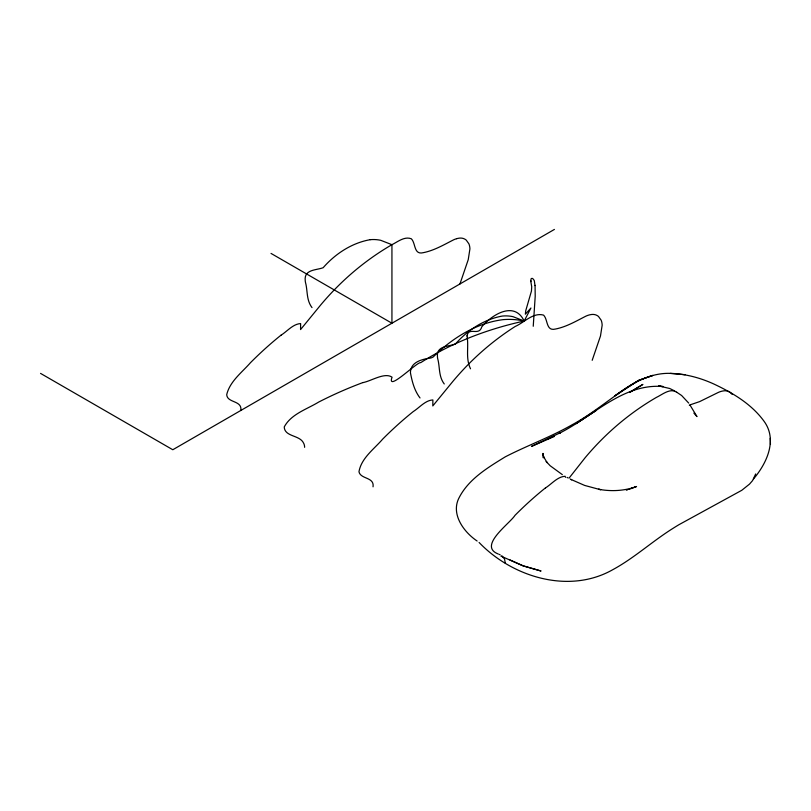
<?xml version="1.0" encoding="UTF-8"?>
<svg xmlns="http://www.w3.org/2000/svg" width="811" height="811" viewBox="0 0 811 811"><rect width="100%" height="100%" fill="white"/><g stroke="black" fill="none" stroke-linecap="round" stroke-linejoin="round"><path stroke-width="1.22" d="M533.243 326.275L535.209 296.248L535.067 285.391M530.779 280.474C530.688 275.791 534.966 279.643 534.571 282.431M477.121 541.018C463.679 532.016 450.318 513.769 459.3 497.336C468.961 478.784 488.06 467.45 505.294 456.826C527.211 445.523 550.527 437.099 571.968 424.863C595.609 412.079 615.508 393.68 638.794 380.308L652.814 375.422L638.794 380.308L614.931 395.819C631.049 383.938 649.256 372.786 670.008 373.364C685.214 373.78 700.065 377.713 713.862 384.019C732.749 392.909 751.493 404.03 764.003 421.193C777.79 439.937 766.709 463.294 753.662 478.784M466.974 335.815C469.072 346.865 465.25 357.965 470.522 368.792M755.68 473.959L752.537 480.639L749.526 484.096L741.761 490.31L678.979 524.676A241.11 139.208 0 0 0 673.535 528.022C652.632 541.008 634.405 557.958 612.731 569.717C568.927 594.534 512.228 577.037 479.098 542.478M459.949 283.951L468.241 259.652L469.914 248.906A21.532 12.429 -60 0 0 468.91 243.847L466.274 240.147A26.692 15.409 -60 0 0 464.713 239.083L463.669 238.606A23.215 13.402 -60 0 0 459.208 238.16L457.891 238.393A36.718 21.198 -60 0 0 456.705 238.677M592.192 360.307L600.485 335.997L602.157 325.262A21.532 12.429 -60 0 0 601.154 320.193L598.518 316.493A26.692 15.409 -60 0 0 596.957 315.428L595.913 314.952A23.215 13.402 -60 0 0 591.442 314.516L590.134 314.739A36.718 21.198 -60 0 0 588.948 315.033A27.422 15.835 -60 0 0 585.522 316.341C575.84 321.278 566.23 326.934 555.454 329.043C545.833 331.466 548.114 319.453 543.542 315.114C533.101 312.164 524.038 322.666 515.238 326.448C497.579 337.68 481.288 351.021 466.72 366.025A189.247 109.262 -60 0 0 452.974 381.271L432.81 405.916L432.871 399.935C425.299 400.299 419.439 407.669 413.235 411.593A274.463 158.459 -60 0 0 382.741 439.045C374.145 449.051 361.28 458.073 358.969 471.769C360.631 479.402 374.5 476.848 373.05 486.823M467.481 334.051C470.238 327.756 479.26 335.876 481.805 326.792C491.861 314.759 514.336 300.465 524.18 321.034C495.227 327.391 466.933 337.123 440.697 351.011A217.845 166.458 -33.1 0 0 420.727 362.649C417.189 361.493 386.259 392.859 392.058 377.196C384.708 371.996 371.245 381.089 362.993 382.589M420.017 397.958C414.34 390.496 412.13 381.626 410.427 372.736C410.407 361.858 422.288 359.161 430.854 357.996A12.743 10.959 3.8 0 0 433.175 356.992C452.021 338.248 476.351 322.93 503.195 319.635A77.177 73.548 83.2 0 1 518.675 320.061L524.18 321.034L530.941 308.018L525.356 314.192L525.751 310.694L531.448 291.048L531.712 286.82L530.82 281.468M569.079 478.095L585.218 457.617A189.247 109.262 -60 0 1 598.954 442.38C615.954 424.863 635.297 409.626 656.423 397.39C662.273 394.653 670.383 387.536 676.81 392.372M280.991 335.247C287.195 331.324 293.055 323.954 300.628 323.579L300.567 329.57L320.73 304.916A189.247 109.262 -60 0 1 334.477 289.679C351.467 272.161 370.82 256.925 391.936 244.689C397.735 241.82 404.486 236.102 411.299 238.769C415.871 243.097 413.59 255.11 423.22 252.687C433.986 250.589 443.597 244.922 453.278 239.995A27.422 15.835 -60 0 1 456.705 238.677M545.479 487.948C551.683 484.015 557.532 476.645 565.115 476.28L565.48 477.324M629.691 392.22L642.89 384.414L630.198 392.149M554.41 229.422L172.794 449.74L40.55 373.395M554.288 436.48L531.489 446.405L560.543 432.638L558.951 433.449C592.709 416.854 622.828 382.964 663.175 386.563L658.694 385.935M547.151 439.288L554.521 435.75L551.348 437.271M628.93 489.388L636.564 486.499C624.48 490.99 611.149 491.628 598.528 489.256L600.718 489.641L599.694 489.459M627.43 489.885L626.406 490.219M689.309 405.125L699.629 401.617L718.1 392.534A26.905 15.531 -60 0 1 721.182 391.378A36.718 21.198 -60 0 1 722.368 391.084L724.152 390.811A23.053 13.311 -60 0 1 728.156 391.297L729.201 391.774A26.692 15.409 -60 0 1 730.762 392.848L732.201 394.41M370.191 239.691C351.933 242.874 335.237 253.813 323.173 267.701C316.087 270.377 303.841 269.242 305.24 280.768A9.306 5.373 60 0 0 305.504 282.502C307.795 290.885 306.193 299.989 312.012 307.612M670.281 373.405L685.102 374.702M659.059 385.995L669.724 388.499L674.661 390.932M599.39 489.408L584.66 485.434L570.336 479.149M498.258 554.004C477.679 546.087 509.602 523.784 514.975 515.37A274.463 158.459 -60 0 1 545.468 487.887M499.201 554.379L500.134 554.795M500.884 556.093L523.085 565.835L540.856 570.964L523.085 565.835L509.845 559.914M524.18 321.034L512.947 316.645A54.002 43.247 -78.7 0 0 502.435 316.037C484.177 319.23 467.481 330.168 455.417 344.057C448.331 346.723 436.085 345.598 437.474 357.114A9.306 5.373 60 0 0 437.747 358.857C440.038 367.241 438.437 376.334 444.256 383.968M570.762 479.372L571.684 479.848M567.011 477.365L567.964 477.882M271.026 253.417L391.936 323.224L391.936 244.689L380.704 240.299A54.002 43.247 -78.7 0 0 370.191 239.681M562.347 474.648L550.132 465.727L546.208 461.53L547.101 462.635L543.522 456.634L543.978 457.85M676.587 392.129L681.635 395.515L688.701 403.087M501.897 555.819L504.564 559.114L505.283 563.179M693.881 413.103L696.973 416.59L690.08 405.165M543.705 457.12L543.035 454.292M543.066 457.668L543.025 453.42L543.106 454.809M240.806 410.478C242.438 400.147 227.151 403.209 226.715 394.612C229.878 381.373 241.881 372.502 250.487 362.679A274.463 158.459 -60 0 1 280.981 335.196M770.45 444.408L770.217 438.366M362.983 382.539A324.41 247.882 -33.1 0 0 318.682 402.063C306.872 409.281 291.058 414.056 284.245 426.931C284.56 436.997 299.756 434.848 303.557 443.07A13.838 10.573 -33.1 0 1 304.612 447.317M530.972 281.579A34.397 10.411 42.1 0 1 530.901 280.565M534.52 282.593A18.491 4.491 -85.1 0 1 534.996 285.553M467.055 335.906A26.064 11.587 63 0 1 467.541 334.132M581.771 419.845L575.932 423.677L596.48 410.224L581.771 419.845M635.459 486.935L634.597 487.239L635.459 486.935M632.6 487.847L631.749 488.09L632.6 487.847"/></g></svg>
